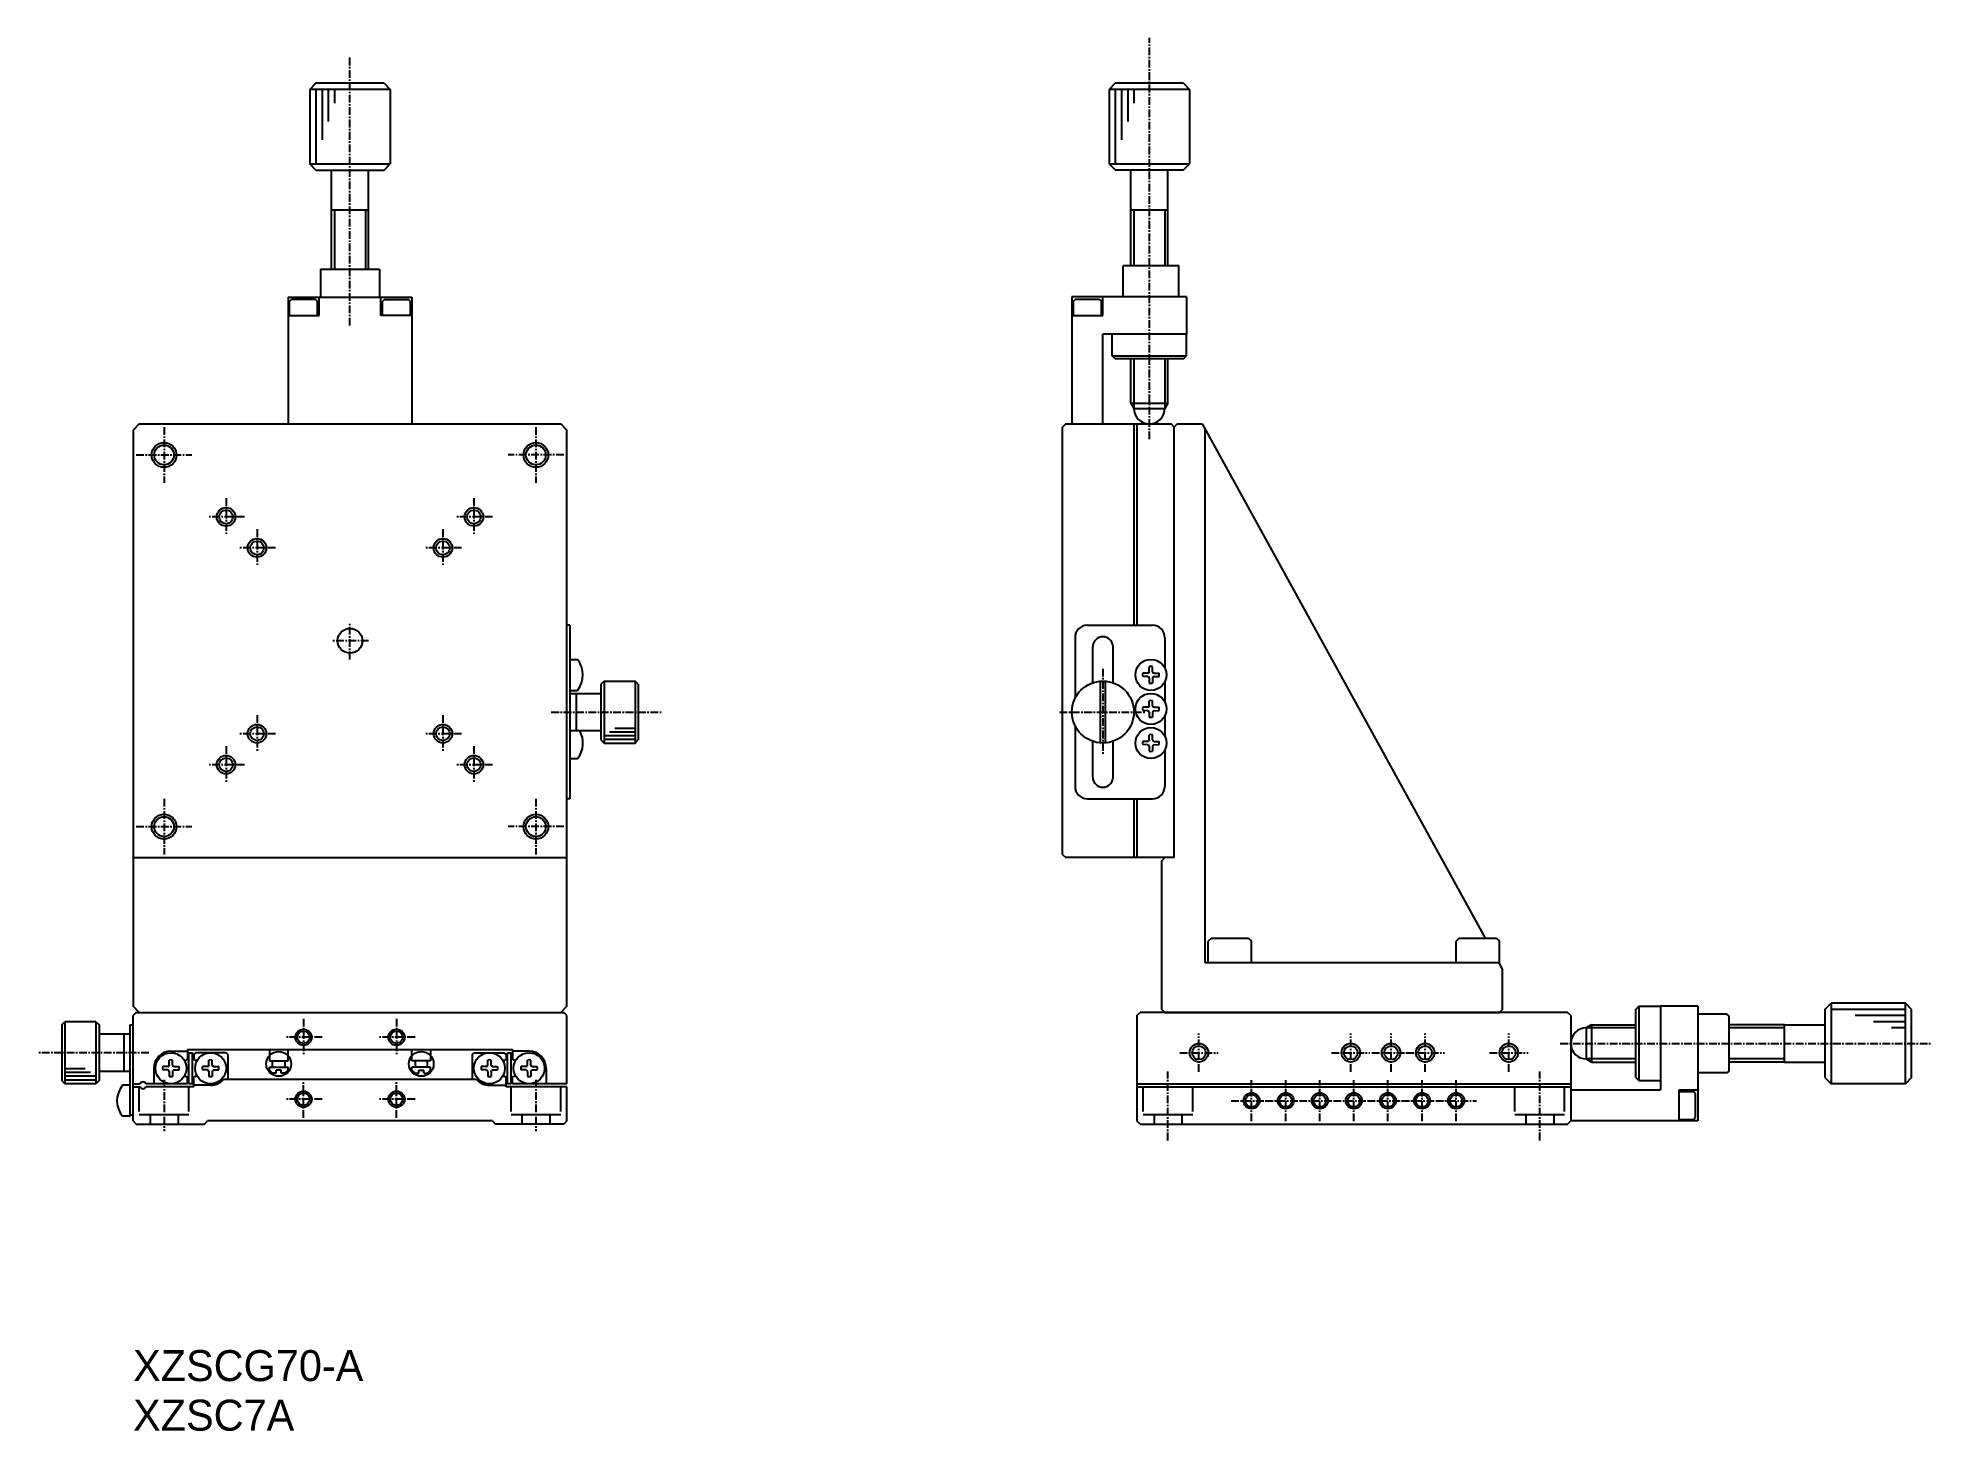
# Model space of a CAD drawing. Extents: x 296 to 602, y 185 to 410.
import ezdxf

# ---------------------------------------------------------------- set-up
doc = ezdxf.new("R2010")
doc.units = 0
doc.linetypes.add('CENTER', pattern=[2, 1.25, -0.25, 0.25, -0.25])
doc.layers.get('0').update_dxf_attribs({"linetype": 'CONTINUOUS'})
doc.layers.add('CENTER', color=1, linetype='CENTER')

msp = doc.modelspace()

# ---------------------------------------------------------------- linework, layer by layer
at = {"color": 7, "linetype": 'CONTINUOUS'}
for p, q in [((340.71, 402.53), (339.71, 401.53)), ((339.71, 401.53), (339.71, 389.53)), ((351.71, 402.53), (340.71, 402.53)), ((351.71, 402.53), (352.71, 401.53)), ((352.71, 401.53), (352.71, 389.53)), ((469.71, 402.54), (468.71, 401.54)), ((468.71, 401.54), (468.71, 389.54)), ((480.71, 402.54), (469.71, 402.54)), ((480.71, 402.54), (481.71, 401.54)), ((481.71, 401.54), (481.71, 389.54)), ((340.71, 388.53), (339.71, 389.53)), ((340.71, 388.53), (351.71, 388.53)), ((343.21, 372.53), (343.21, 388.53)), ((349.21, 372.53), (349.21, 388.53)), ((351.71, 388.53), (352.71, 389.53)), ((469.71, 388.54), (468.71, 389.54)), ((469.71, 388.54), (480.71, 388.54)), ((472.21, 373.04), (472.21, 388.54)), ((478.21, 373.04), (478.21, 388.54)), ((480.71, 388.54), (481.71, 389.54)), ((349.21, 382.03), (343.21, 382.03)), ((478.21, 382.04), (472.21, 382.04)), ((470.96, 368.04), (470.96, 373.04)), ((479.96, 373.04), (470.96, 373.04)), ((479.96, 368.04), (479.96, 373.04)), ((341.46, 372.53), (341.46, 368.03)), ((341.46, 372.53), (350.96, 372.53)), ((350.96, 372.53), (350.96, 368.03)), ((336.21, 368.03), (356.21, 368.03)), ((336.21, 368.03), (336.21, 347.48)), ((336.46, 367.33), (336.76, 367.63)), ((336.46, 365.03), (336.46, 367.33)), ((340.66, 367.63), (336.76, 367.63)), ((340.66, 367.63), (340.96, 367.33)), ((340.96, 365.03), (340.96, 367.33)), ((341.21, 365.03), (341.21, 368.03)), ((351.21, 365.03), (351.21, 368.03)), ((351.76, 367.63), (351.46, 367.33)), ((351.46, 365.03), (351.46, 367.33)), ((351.76, 367.63), (355.66, 367.63)), ((355.96, 367.33), (355.66, 367.63)), ((355.96, 365.03), (355.96, 367.33)), ((356.21, 368.03), (356.21, 347.48)), ((481.21, 368.04), (462.71, 368.04)), ((462.71, 368.04), (462.71, 347.54)), ((462.96, 367.34), (463.26, 367.64)), ((462.96, 365.04), (462.96, 367.34)), ((467.16, 367.64), (463.26, 367.64)), ((467.16, 367.64), (467.46, 367.34)), ((467.46, 365.04), (467.46, 367.34)), ((467.71, 365.04), (467.71, 368.04)), ((481.21, 368.04), (481.21, 362.04)), ((336.21, 365.03), (341.21, 365.03)), ((356.21, 365.03), (351.21, 365.03)), ((462.71, 365.04), (467.71, 365.04)), ((467.71, 347.54), (467.71, 362.04)), ((481.21, 362.04), (467.71, 362.04)), ((469.21, 358.54), (469.21, 362.04)), ((481.21, 358.54), (481.21, 362.04)), ((469.71, 358.04), (469.21, 358.54)), ((480.71, 358.04), (469.71, 358.04)), ((472.21, 350.9), (472.21, 358.04)), ((478.21, 350.9), (478.21, 358.04)), ((480.71, 358.04), (481.21, 358.54)), ((472.21, 350.9), (472.71, 350.04)), ((472.21, 350.9), (478.21, 350.9)), ((472.71, 350.04), (477.71, 350.04)), ((478.21, 350.9), (477.71, 350.04)), ((312.21, 347.54), (311.21, 346.54)), ((312.21, 347.54), (311.21, 346.54)), ((311.21, 346.54), (311.21, 278.54)), ((311.21, 346.54), (311.21, 253.54)), ((312.21, 347.54), (380.21, 347.54)), ((312.21, 347.54), (380.21, 347.54)), ((381.21, 346.54), (380.21, 347.54)), ((380.21, 347.54), (381.21, 346.54)), ((381.21, 253.54), (381.21, 346.54)), ((461.71, 347.54), (461.21, 347.04)), ((461.21, 278.04), (461.21, 347.04)), ((461.71, 347.54), (478.71, 347.54)), ((472.71, 347.54), (472.71, 315.04)), ((473.21, 347.54), (473.21, 315.04)), ((479.21, 347.04), (478.71, 347.54)), ((479.21, 347.04), (479.71, 347.54)), ((479.21, 277.54), (479.21, 347.04)), ((479.71, 347.54), (483.71, 347.54)), ((483.71, 347.54), (529.41, 264.54)), ((484.21, 260.54), (484.21, 346.63)), ((381.71, 315.04), (381.21, 315.04)), ((381.71, 315.04), (381.71, 287.04)), ((465.21, 315.04), (475.71, 315.04)), ((463.21, 313.04), (463.21, 303.21)), ((477.71, 313.04), (477.71, 308.12)), ((381.71, 309.54), (382.94, 309.54)), ((466.06, 305.82), (466.06, 311.54)), ((469.36, 305.68), (469.36, 311.54)), ((387.21, 306.04), (386.71, 305.54)), ((387.21, 306.04), (392.21, 306.04)), ((392.71, 305.54), (392.21, 306.04)), ((467.31, 296.05), (467.31, 306.02)), ((468.11, 296.05), (468.11, 306.02)), ((474.98, 307.31), (474.14, 307.3)), ((474.98, 306.76), (474.14, 306.78)), ((474.98, 307.31), (475.11, 307.37)), ((474.98, 306.76), (475.11, 306.7)), ((475.19, 307.53), (475.11, 307.37)), ((475.19, 306.54), (475.11, 306.7)), ((475.19, 307.53), (475.2, 308.36)), ((475.19, 306.54), (475.2, 305.71)), ((475.74, 307.53), (475.72, 308.36)), ((475.74, 306.54), (475.72, 305.71)), ((475.74, 307.53), (475.81, 307.37)), ((475.74, 306.54), (475.81, 306.7)), ((475.94, 307.31), (475.81, 307.37)), ((475.94, 306.76), (475.81, 306.7)), ((475.94, 307.31), (476.79, 307.3)), ((475.94, 306.76), (476.79, 306.78)), ((477.71, 305.95), (477.71, 302.62)), ((381.71, 304.54), (382.94, 304.54)), ((381.71, 304.04), (386.71, 304.04)), ((382.71, 304.04), (382.71, 298.04)), ((386.71, 305.54), (386.71, 296.54)), ((392.71, 305.54), (392.71, 296.54)), ((475.19, 302.03), (475.2, 302.86)), ((475.74, 302.03), (475.72, 302.86)), ((474.98, 301.81), (474.14, 301.8)), ((474.98, 301.26), (474.14, 301.28)), ((474.98, 301.81), (475.11, 301.87)), ((474.98, 301.26), (475.11, 301.2)), ((475.19, 302.03), (475.11, 301.87)), ((475.19, 301.04), (475.11, 301.2)), ((475.19, 301.04), (475.2, 300.21)), ((475.74, 301.04), (475.72, 300.21)), ((475.74, 302.03), (475.81, 301.87)), ((475.74, 301.04), (475.81, 301.2)), ((475.94, 301.81), (475.81, 301.87)), ((475.94, 301.26), (475.81, 301.2)), ((475.94, 301.81), (476.79, 301.8)), ((475.94, 301.26), (476.79, 301.28)), ((477.71, 300.45), (477.71, 297.12)), ((381.71, 298.04), (386.71, 298.04)), ((386.71, 296.54), (387.21, 296.04)), ((392.21, 296.04), (392.71, 296.54)), ((463.21, 298.86), (463.21, 289.04)), ((475.19, 296.53), (475.11, 296.37)), ((475.19, 296.53), (475.2, 297.36)), ((475.74, 296.53), (475.72, 297.36)), ((475.74, 296.53), (475.81, 296.37)), ((381.71, 293.54), (382.94, 293.54)), ((387.21, 296.04), (392.21, 296.04)), ((466.06, 290.54), (466.06, 296.25)), ((469.36, 290.54), (469.36, 296.39)), ((474.98, 296.31), (474.14, 296.3)), ((474.98, 295.76), (474.14, 295.78)), ((474.98, 296.31), (475.11, 296.37)), ((474.98, 295.76), (475.11, 295.7)), ((475.19, 295.54), (475.11, 295.7)), ((475.19, 295.54), (475.2, 294.71)), ((475.74, 295.54), (475.72, 294.71)), ((475.74, 295.54), (475.81, 295.7)), ((475.94, 296.31), (475.81, 296.37)), ((475.94, 295.76), (475.81, 295.7)), ((475.94, 296.31), (476.79, 296.3)), ((475.94, 295.76), (476.79, 295.78)), ((477.71, 294.95), (477.71, 289.04)), ((381.71, 287.04), (381.21, 287.04)), ((465.21, 287.04), (475.71, 287.04)), ((472.71, 287.04), (472.71, 277.54)), ((473.21, 287.04), (473.21, 277.54)), ((311.21, 277.54), (381.21, 277.54)), ((461.21, 278.04), (461.71, 277.54)), ((479.21, 277.54), (461.71, 277.54)), ((477.21, 277.04), (477.71, 277.54)), ((477.21, 253.04), (477.21, 277.04)), ((485.21, 264.54), (484.71, 264.04)), ((484.71, 260.54), (484.71, 264.04)), ((485.21, 264.54), (491.21, 264.54)), ((491.21, 264.54), (491.71, 264.04)), ((491.71, 260.54), (491.71, 264.04)), ((525.21, 264.54), (524.71, 264.04)), ((524.71, 260.54), (524.71, 264.04)), ((525.21, 264.54), (531.21, 264.54)), ((531.21, 264.54), (531.71, 264.04)), ((531.71, 260.54), (531.71, 264.04)), ((531.71, 260.54), (484.21, 260.54)), ((531.61, 260.54), (532.21, 259.45)), ((532.21, 253.04), (532.21, 259.45)), ((584.21, 253.04), (585.21, 254.04)), ((597.21, 254.04), (585.21, 254.04)), ((598.21, 253.04), (597.21, 254.04)), ((299.71, 250.54), (300.21, 251.04)), ((305.21, 251.04), (300.21, 251.04)), ((305.21, 251.04), (305.71, 250.54)), ((312.21, 252.54), (311.21, 253.54)), ((311.71, 252.54), (311.21, 252.04)), ((311.21, 235.04), (311.21, 252.04)), ((311.71, 252.54), (380.71, 252.54)), ((312.21, 252.54), (380.21, 252.54)), ((381.21, 253.54), (380.21, 252.54)), ((381.21, 252.04), (380.71, 252.54)), ((381.21, 241.04), (381.21, 252.04)), ((473.21, 252.04), (473.71, 252.54)), ((473.21, 252.04), (473.21, 235.04)), ((542.71, 252.54), (473.71, 252.54)), ((477.71, 252.54), (477.21, 253.04)), ((477.71, 252.54), (531.71, 252.54)), ((532.21, 253.04), (531.71, 252.54)), ((543.21, 252.04), (542.71, 252.54)), ((543.21, 252.04), (543.21, 235.04)), ((553.71, 253.04), (554.21, 253.54)), ((553.71, 242.04), (553.71, 253.04)), ((554.21, 253.54), (554.21, 241.54)), ((554.21, 253.54), (557.71, 253.54)), ((557.71, 253.54), (557.71, 240.04)), ((563.71, 253.54), (557.71, 253.54)), ((563.71, 253.54), (563.71, 235.04)), ((568.41, 252.29), (563.71, 252.29)), ((568.71, 251.99), (568.41, 252.29)), ((568.71, 251.99), (568.71, 243.09)), ((584.21, 253.04), (584.21, 242.04)), ((598.21, 242.04), (598.21, 253.04)), ((299.71, 250.54), (299.71, 241.54)), ((305.71, 250.54), (305.71, 241.54)), ((310.71, 249.04), (305.71, 249.04)), ((309.71, 249.04), (309.71, 243.04)), ((310.71, 235.79), (310.71, 250.54)), ((310.71, 250.54), (311.21, 250.54)), ((336.21, 248.54), (336.21, 248.54)), ((356.21, 248.54), (356.21, 248.54)), ((546.58, 250.54), (545.71, 250.04)), ((545.71, 250.04), (545.71, 245.04)), ((546.58, 250.54), (546.58, 244.54)), ((546.58, 250.54), (553.71, 250.54)), ((577.71, 250.54), (568.71, 250.54)), ((577.71, 244.54), (577.71, 250.54)), ((577.71, 250.54), (584.21, 250.54)), ((317.04, 244.03), (317.05, 244.86)), ((317.31, 246.29), (320.01, 246.29)), ((317.59, 244.03), (317.57, 244.86)), ((320.01, 246.54), (320.01, 244.95)), ((320.01, 246.54), (346.21, 246.54)), ((320.21, 241.04), (320.21, 246.04)), ((320.21, 246.04), (320.81, 246.04)), ((320.81, 241.04), (320.81, 246.04)), ((321.01, 245.74), (321.31, 246.04)), ((321.01, 245.74), (321.01, 244.95)), ((326.21, 246.04), (321.31, 246.04)), ((323.44, 244.03), (323.45, 244.86)), ((323.99, 244.03), (323.97, 244.86)), ((326.51, 245.74), (326.21, 246.04)), ((326.51, 245.74), (326.51, 241.74)), ((333.21, 246.54), (333.21, 244.74)), ((333.21, 244.74), (336.21, 244.74)), ((333.71, 243.74), (333.71, 244.74)), ((335.71, 244.74), (335.71, 243.74)), ((336.21, 244.74), (336.21, 246.54)), ((346.21, 246.54), (372.41, 246.54)), ((356.21, 244.74), (356.21, 246.54)), ((359.21, 244.74), (356.21, 244.74)), ((356.71, 244.74), (356.71, 243.74)), ((358.71, 243.74), (358.71, 244.74)), ((359.21, 246.54), (359.21, 244.74)), ((365.91, 245.74), (366.21, 246.04)), ((365.91, 245.74), (365.91, 241.74)), ((366.21, 246.04), (371.11, 246.04)), ((368.44, 244.03), (368.45, 244.86)), ((368.99, 244.03), (368.97, 244.86)), ((371.41, 245.74), (371.11, 246.04)), ((371.41, 245.74), (371.41, 244.95)), ((371.61, 241.04), (371.61, 246.04)), ((371.61, 246.04), (372.21, 246.04)), ((372.21, 241.04), (372.21, 246.04)), ((372.41, 246.54), (372.41, 244.95)), ((375.11, 246.29), (372.41, 246.29)), ((374.84, 244.03), (374.85, 244.86)), ((375.39, 244.03), (375.37, 244.86)), ((546.58, 244.54), (545.71, 245.04)), ((300.21, 241.04), (299.71, 241.54)), ((305.71, 241.54), (305.21, 241.04)), ((310.71, 243.04), (305.71, 243.04)), ((314.56, 243.54), (314.56, 241.04)), ((316.83, 243.81), (315.99, 243.8)), ((316.83, 243.26), (315.99, 243.28)), ((316.83, 243.81), (316.96, 243.87)), ((316.83, 243.26), (316.96, 243.2)), ((317.04, 244.03), (316.96, 243.87)), ((317.04, 243.04), (316.96, 243.2)), ((317.04, 243.04), (317.05, 242.21)), ((317.59, 243.04), (317.57, 242.21)), ((317.59, 244.03), (317.66, 243.87)), ((317.59, 243.04), (317.66, 243.2)), ((317.79, 243.81), (317.66, 243.87)), ((317.79, 243.26), (317.66, 243.2)), ((317.79, 243.81), (318.64, 243.8)), ((317.79, 243.26), (318.64, 243.28)), ((320.01, 241.04), (320.01, 242.12)), ((321.01, 240.54), (321.01, 242.12)), ((323.23, 243.81), (322.39, 243.8)), ((323.23, 243.26), (322.39, 243.28)), ((323.23, 243.81), (323.36, 243.87)), ((323.23, 243.26), (323.36, 243.2)), ((323.44, 244.03), (323.36, 243.87)), ((323.44, 243.04), (323.36, 243.2)), ((323.44, 243.04), (323.45, 242.21)), ((323.99, 243.04), (323.97, 242.21)), ((323.99, 244.03), (324.06, 243.87)), ((323.99, 243.04), (324.06, 243.2)), ((324.19, 243.81), (324.06, 243.87)), ((324.19, 243.26), (324.06, 243.2)), ((324.19, 243.81), (325.04, 243.8)), ((324.19, 243.26), (325.04, 243.28)), ((346.21, 241.74), (325.79, 241.74)), ((333.21, 243.74), (336.21, 243.74)), ((333.21, 243.24), (333.21, 243.74)), ((333.21, 243.24), (333.71, 242.74)), ((334.31, 242.74), (333.71, 242.74)), ((334.31, 242.74), (334.31, 243.24)), ((335.11, 243.24), (334.31, 243.24)), ((335.11, 242.74), (335.11, 243.24)), ((335.71, 242.74), (335.11, 242.74)), ((336.21, 243.24), (335.71, 242.74)), ((336.21, 243.24), (336.21, 243.74)), ((366.63, 241.74), (346.21, 241.74)), ((359.21, 243.74), (356.21, 243.74)), ((356.21, 243.24), (356.21, 243.74)), ((356.21, 243.24), (356.71, 242.74)), ((356.71, 242.74), (357.31, 242.74)), ((357.31, 243.24), (358.11, 243.24)), ((357.31, 242.74), (357.31, 243.24)), ((358.11, 242.74), (358.11, 243.24)), ((358.11, 242.74), (358.71, 242.74)), ((359.21, 243.24), (358.71, 242.74)), ((359.21, 243.24), (359.21, 243.74)), ((368.23, 243.81), (367.39, 243.8)), ((368.23, 243.26), (367.39, 243.28)), ((368.23, 243.81), (368.36, 243.87)), ((368.23, 243.26), (368.36, 243.2)), ((368.44, 244.03), (368.36, 243.87)), ((368.44, 243.04), (368.36, 243.2)), ((368.44, 243.04), (368.45, 242.21)), ((368.99, 243.04), (368.97, 242.21)), ((368.99, 244.03), (369.06, 243.87)), ((368.99, 243.04), (369.06, 243.2)), ((369.19, 243.81), (369.06, 243.87)), ((369.19, 243.26), (369.06, 243.2)), ((369.19, 243.81), (370.04, 243.8)), ((369.19, 243.26), (370.04, 243.28)), ((371.41, 240.54), (371.41, 242.12)), ((372.41, 241.04), (372.41, 242.12)), ((374.63, 243.81), (373.79, 243.8)), ((374.63, 243.26), (373.79, 243.28)), ((374.63, 243.81), (374.76, 243.87)), ((374.63, 243.26), (374.76, 243.2)), ((374.84, 244.03), (374.76, 243.87)), ((374.84, 243.04), (374.76, 243.2)), ((374.84, 243.04), (374.85, 242.21)), ((375.39, 243.04), (375.37, 242.21)), ((375.39, 244.03), (375.46, 243.87)), ((375.39, 243.04), (375.46, 243.2)), ((375.59, 243.81), (375.46, 243.87)), ((375.59, 243.26), (375.46, 243.2)), ((375.59, 243.81), (376.44, 243.8)), ((375.59, 243.26), (376.44, 243.28)), ((377.86, 243.54), (377.86, 241.04)), ((546.58, 244.54), (553.71, 244.54)), ((553.71, 242.04), (554.21, 241.54)), ((554.21, 241.54), (557.71, 241.54)), ((568.41, 242.79), (563.71, 242.79)), ((568.71, 243.09), (568.41, 242.79)), ((577.71, 244.54), (568.71, 244.54)), ((577.71, 244.54), (584.21, 244.54)), ((584.21, 242.04), (585.21, 241.04)), ((598.21, 242.04), (597.21, 241.04)), ((305.21, 241.04), (300.21, 241.04)), ((310.71, 240.79), (309.49, 240.79)), ((311.21, 241.04), (312.35, 241.04)), ((311.21, 240.54), (312.35, 240.54)), ((320.01, 241.04), (313.27, 241.04)), ((321.01, 240.54), (313.27, 240.54)), ((320.81, 241.04), (320.21, 241.04)), ((323.71, 240.79), (321.01, 240.79)), ((368.71, 240.79), (371.41, 240.79)), ((381.21, 240.54), (371.41, 240.54)), ((372.21, 241.04), (371.61, 241.04)), ((381.21, 241.04), (372.41, 241.04)), ((381.21, 235.04), (381.21, 240.54)), ((473.21, 241.04), (543.21, 241.04)), ((473.21, 240.54), (543.21, 240.54)), ((543.21, 240.04), (557.71, 240.04)), ((560.71, 235.04), (560.71, 240.04)), ((560.71, 240.04), (563.71, 240.04)), ((560.71, 239.79), (563.01, 239.79)), ((563.31, 239.49), (563.01, 239.79)), ((563.31, 239.49), (563.31, 235.59)), ((597.21, 241.04), (585.21, 241.04)), ((310.71, 235.79), (309.49, 235.79)), ((310.71, 236.04), (311.21, 236.04)), ((563.01, 235.29), (563.31, 235.59)), ((311.21, 235.04), (311.71, 234.54)), ((311.71, 234.54), (322.71, 234.54)), ((322.71, 234.54), (323.21, 235.04)), ((369.21, 235.04), (323.21, 235.04)), ((369.21, 235.04), (369.71, 234.54)), ((380.71, 234.54), (369.71, 234.54)), ((381.21, 235.04), (380.71, 234.54)), ((473.71, 234.54), (473.21, 235.04)), ((473.71, 234.54), (473.21, 235.04)), ((473.71, 234.54), (542.71, 234.54)), ((543.21, 235.04), (542.71, 234.54)), ((542.71, 234.54), (543.21, 235.04)), ((542.71, 234.54), (543.21, 235.04)), ((542.71, 234.54), (543.21, 235.04)), ((563.71, 235.04), (543.21, 235.04)), ((560.71, 235.29), (563.01, 235.29))]:
    msp.add_line(p, q, dxfattribs=at)
at = {"color": 3, "linetype": 'CONTINUOUS'}
for p, q in [((352.71, 401.53), (339.71, 401.53)), ((340.71, 401.53), (340.71, 389.53)), ((341.71, 401.53), (341.71, 393.42)), ((342.71, 401.53), (342.71, 396.36)), ((343.71, 401.53), (343.71, 399.3)), ((481.71, 401.54), (468.71, 401.54)), ((469.71, 401.54), (469.71, 389.54)), ((470.71, 401.54), (470.71, 393.42)), ((471.71, 401.54), (471.71, 396.36)), ((472.71, 401.54), (472.71, 399.3)), ((339.71, 389.53), (352.71, 389.53)), ((468.71, 389.54), (481.71, 389.54)), ((343.71, 382.03), (343.71, 372.53)), ((348.71, 382.03), (348.71, 372.53)), ((472.71, 382.04), (472.71, 373.04)), ((477.71, 382.04), (477.71, 373.04)), ((469.21, 358.54), (481.21, 358.54)), ((472.71, 358.04), (472.71, 350.04)), ((477.71, 358.04), (477.71, 350.04)), ((387.21, 306.04), (387.21, 296.04)), ((392.21, 306.04), (392.21, 296.04)), ((387.21, 297.24), (392.21, 297.24)), ((387.21, 296.64), (392.21, 296.64)), ((388.08, 297.84), (392.21, 297.84)), ((388.95, 298.44), (392.21, 298.44)), ((585.21, 254.04), (585.21, 241.04)), ((597.21, 241.04), (597.21, 254.04)), ((300.21, 251.04), (300.21, 241.04)), ((305.21, 251.04), (305.21, 241.04)), ((597.21, 253.04), (585.21, 253.04)), ((597.21, 252.04), (589.1, 252.04)), ((597.21, 251.04), (592.04, 251.04)), ((553.71, 250.04), (545.71, 250.04)), ((577.71, 250.04), (568.71, 250.04)), ((597.21, 250.04), (594.98, 250.04)), ((553.71, 245.04), (545.71, 245.04)), ((577.71, 245.04), (568.71, 245.04)), ((303.48, 243.44), (300.21, 243.44)), ((304.35, 242.84), (300.21, 242.84)), ((305.21, 242.24), (300.21, 242.24)), ((305.21, 241.64), (300.21, 241.64)), ((312.21, 236.54), (312.21, 240.54)), ((320.21, 236.54), (320.21, 240.54)), ((372.21, 236.54), (372.21, 240.54)), ((380.21, 236.54), (380.21, 240.54)), ((474.21, 236.54), (474.21, 240.54)), ((482.21, 236.54), (482.21, 240.54)), ((534.21, 236.54), (534.21, 240.54)), ((542.21, 236.54), (542.21, 240.54)), ((320.21, 236.04), (312.21, 236.04)), ((313.96, 236.04), (313.96, 234.54)), ((318.46, 236.04), (318.46, 234.54)), ((380.21, 236.04), (372.21, 236.04)), ((373.96, 236.04), (373.96, 234.54)), ((378.46, 236.04), (378.46, 234.54)), ((482.21, 236.04), (474.21, 236.04)), ((475.96, 236.04), (475.96, 234.54)), ((480.46, 236.04), (480.46, 234.54)), ((542.21, 236.04), (534.21, 236.04)), ((535.96, 236.04), (535.96, 234.54)), ((540.46, 236.04), (540.46, 234.54))]:
    msp.add_line(p, q, dxfattribs=at)
for centre, radius in [((316.21, 342.54), 2), ((376.21, 342.54), 2), ((326.21, 332.54), 1.5), ((366.21, 332.54), 1.5), ((331.21, 327.54), 1.5), ((361.21, 327.54), 1.5), ((331.21, 297.54), 1.5), ((361.21, 297.54), 1.5), ((326.21, 292.54), 1.5), ((366.21, 292.54), 1.5), ((316.21, 282.54), 2), ((376.21, 282.54), 2), ((338.71, 248.54), 1.3), ((353.71, 248.54), 1.3), ((334.71, 244.24), 2), ((357.71, 244.24), 2), ((483.21, 246.04), 1.5), ((507.71, 246.04), 1.5), ((514.21, 246.04), 1.5), ((519.71, 246.04), 1.5), ((533.21, 246.04), 1.5), ((338.71, 238.54), 1.3), ((353.71, 238.54), 1.3), ((491.71, 238.29), 1.3), ((491.71, 238.29), 1), ((497.21, 238.29), 1.3), ((497.21, 238.29), 1), ((502.71, 238.29), 1.3), ((502.71, 238.29), 1), ((508.21, 238.29), 1.3), ((508.21, 238.29), 1), ((513.71, 238.29), 1.3), ((513.71, 238.29), 1), ((519.21, 238.29), 1.3), ((519.21, 238.29), 1), ((524.71, 238.29), 1.3), ((524.71, 238.29), 1)]:
    msp.add_circle(centre, radius, dxfattribs=at)
at = {"color": 7, "linetype": 'CONTINUOUS'}
for centre, radius in [((316.21, 342.54), 1.6), ((376.21, 342.54), 1.6), ((326.21, 332.54), 1.1), ((366.21, 332.54), 1.1), ((331.21, 327.54), 1.1), ((361.21, 327.54), 1.1), ((346.21, 312.54), 2), ((475.46, 307.04), 2.5), ((467.71, 301.04), 5), ((475.46, 301.54), 2.5), ((331.21, 297.54), 1.1), ((361.21, 297.54), 1.1), ((475.46, 296.04), 2.5), ((326.21, 292.54), 1.1), ((366.21, 292.54), 1.1), ((316.21, 282.54), 1.6), ((376.21, 282.54), 1.6), ((338.71, 248.54), 1), ((353.71, 248.54), 1), ((317.31, 243.54), 2.5), ((323.71, 243.54), 2.5), ((368.71, 243.54), 2.5), ((375.11, 243.54), 2.5), ((483.21, 246.04), 1.1), ((507.71, 246.04), 1.1), ((514.21, 246.04), 1.1), ((519.71, 246.04), 1.1), ((533.21, 246.04), 1.1), ((338.71, 238.54), 1), ((353.71, 238.54), 1)]:
    msp.add_circle(centre, radius, dxfattribs=at)
for centre, radius, start, end in [((475.21, 350.04), 2.5, 180, 0), ((465.21, 313.04), 2, 90, 180), ((475.71, 313.04), 2, 0, 90), ((467.71, 311.54), 1.65, 0, 180), ((379.81, 307.04), 4, 321.3178, 38.6822), ((475.46, 307.04), 1.35, 168.8959, 191.1041), ((475.46, 307.04), 1.35, 78.8959, 101.1041), ((475.46, 307.04), 1.35, 258.8959, 281.1041), ((475.46, 307.04), 1.35, 348.8959, 11.1041), ((475.46, 301.54), 1.35, 78.8959, 101.1041), ((475.46, 301.54), 1.35, 168.8959, 191.1041), ((475.46, 301.54), 1.35, 258.8959, 281.1041), ((475.46, 301.54), 1.35, 348.8959, 11.1041), ((379.81, 296.04), 4, 321.3178, 30), ((475.46, 296.04), 1.35, 78.8959, 101.1041), ((475.46, 296.04), 1.35, 168.8959, 191.1041), ((475.46, 296.04), 1.35, 258.8959, 281.1041), ((475.46, 296.04), 1.35, 348.8959, 11.1041), ((467.71, 290.54), 1.65, 180, 0), ((465.21, 289.04), 2, 180, 270), ((475.71, 289.04), 2, 270, 0), ((545.71, 247.54), 2.5, 90, 270), ((317.31, 243.54), 2.75, 90, 180), ((317.31, 243.54), 1.35, 78.8959, 101.1041), ((320.51, 243.54), 1.5, 101.537, 130.5416), ((320.51, 243.54), 1.5, 49.4584, 78.4631), ((323.71, 243.54), 1.35, 78.8959, 101.1041), ((368.71, 243.54), 1.35, 78.8959, 101.1041), ((371.91, 243.54), 1.5, 101.537, 130.5416), ((371.91, 243.54), 1.5, 49.4584, 78.4631), ((375.11, 243.54), 1.35, 78.8959, 101.1041), ((375.11, 243.54), 2.75, 0, 90), ((317.31, 243.54), 1.35, 168.8959, 191.1041), ((317.31, 243.54), 1.35, 258.8959, 281.1041), ((317.31, 243.54), 1.35, 348.8959, 11.1041), ((320.51, 243.54), 1.5, 229.4584, 258.463), ((320.51, 243.54), 1.5, 281.537, 310.5416), ((323.71, 243.54), 1.35, 168.8959, 191.1041), ((323.71, 243.54), 1.35, 258.8959, 281.1041), ((323.71, 243.54), 2.75, 270, 319.1149), ((323.71, 243.54), 1.35, 348.8959, 11.1041), ((368.71, 243.54), 2.75, 220.8851, 270), ((368.71, 243.54), 1.35, 168.8959, 191.1041), ((368.71, 243.54), 1.35, 258.8959, 281.1041), ((368.71, 243.54), 1.35, 348.8959, 11.1041), ((371.91, 243.54), 1.5, 229.4584, 258.463), ((371.91, 243.54), 1.5, 281.537, 310.5416), ((375.11, 243.54), 1.35, 168.8959, 191.1041), ((375.11, 243.54), 1.35, 258.8959, 281.1041), ((375.11, 243.54), 1.35, 348.8959, 11.1041), ((312.61, 238.29), 4, 141.3178, 218.6822), ((312.81, 240.84), 0.5, 23.5782, 156.4218), ((312.81, 240.74), 0.5, 203.5782, 336.4218)]:
    msp.add_arc(centre, radius, start, end, dxfattribs=at)
at = {"layer": 'CENTER', "color": 1, "linetype": 'CENTER'}
for p, q in [((475.21, 345.06), (475.21, 409.86)), ((346.21, 363.42), (346.21, 406.9)), ((316.21, 347.04), (316.21, 338.04)), ((376.21, 347.04), (376.21, 338.04)), ((311.71, 342.54), (320.71, 342.54)), ((380.71, 342.54), (371.71, 342.54)), ((326.21, 335.54), (326.21, 329.54)), ((366.21, 335.54), (366.21, 329.54)), ((329.21, 332.54), (323.21, 332.54)), ((331.21, 330.54), (331.21, 324.54)), ((361.21, 330.54), (361.21, 324.54)), ((369.21, 332.54), (363.21, 332.54)), ((334.21, 327.54), (328.21, 327.54)), ((364.21, 327.54), (358.21, 327.54)), ((346.21, 309.54), (346.21, 315.54)), ((349.21, 312.54), (343.21, 312.54)), ((467.71, 308.04), (467.71, 294.04)), ((331.21, 300.54), (331.21, 294.54)), ((361.21, 300.54), (361.21, 294.54)), ((378.69, 301.04), (396.58, 301.04)), ((460.71, 301.04), (474.71, 301.04)), ((334.21, 297.54), (328.21, 297.54)), ((364.21, 297.54), (358.21, 297.54)), ((326.21, 295.54), (326.21, 289.54)), ((366.21, 295.54), (366.21, 289.54)), ((329.21, 292.54), (323.21, 292.54)), ((369.21, 292.54), (363.21, 292.54)), ((316.21, 287.04), (316.21, 278.04)), ((376.21, 287.04), (376.21, 278.04)), ((311.71, 282.54), (320.71, 282.54)), ((380.71, 282.54), (371.71, 282.54)), ((338.71, 251.54), (338.71, 245.54)), ((353.71, 251.54), (353.71, 245.54)), ((341.71, 248.54), (335.71, 248.54)), ((356.71, 248.54), (350.71, 248.54)), ((483.21, 242.94), (483.21, 249.14)), ((507.71, 242.94), (507.71, 249.14)), ((514.21, 242.94), (514.21, 249.14)), ((519.71, 242.94), (519.71, 249.14)), ((533.21, 242.94), (533.21, 249.14)), ((313.74, 246.04), (295.84, 246.04)), ((480.11, 246.04), (486.31, 246.04)), ((504.61, 246.04), (510.81, 246.04)), ((511.11, 246.04), (517.31, 246.04)), ((516.61, 246.04), (522.81, 246.04)), ((530.11, 246.04), (536.31, 246.04)), ((541.52, 247.54), (601.52, 247.54)), ((316.21, 241.68), (316.21, 233.4)), ((338.71, 235.54), (338.71, 241.54)), ((353.71, 235.54), (353.71, 241.54)), ((376.21, 241.68), (376.21, 233.4)), ((478.21, 231.9), (478.21, 243.04)), ((491.71, 234.99), (491.71, 241.59)), ((497.21, 234.99), (497.21, 241.59)), ((502.71, 234.99), (502.71, 241.59)), ((508.21, 234.99), (508.21, 241.59)), ((513.71, 234.99), (513.71, 241.59)), ((519.21, 234.99), (519.21, 241.59)), ((524.71, 234.99), (524.71, 241.59)), ((538.21, 231.9), (538.21, 243.04)), ((341.71, 238.54), (335.71, 238.54)), ((341.71, 238.54), (335.71, 238.54)), ((356.71, 238.54), (350.71, 238.54)), ((356.71, 238.54), (350.71, 238.54)), ((488.41, 238.29), (495.01, 238.29)), ((493.91, 238.29), (500.51, 238.29)), ((499.41, 238.29), (506.01, 238.29)), ((504.91, 238.29), (511.51, 238.29)), ((510.41, 238.29), (517.01, 238.29)), ((515.91, 238.29), (522.51, 238.29)), ((521.41, 238.29), (528.01, 238.29))]:
    msp.add_line(p, q, dxfattribs=at)

# ---------------------------------------------------------------- texts
at = {"color": 7, "linetype": 'CONTINUOUS'}
for s, p in [('XZSCG70-A', (311.21, 193.04)), ('XZSC7A', (311.21, 185.04))]:
    msp.add_text(s, height=5, dxfattribs=at).set_placement(p)

doc.saveas('drawing.dxf')
